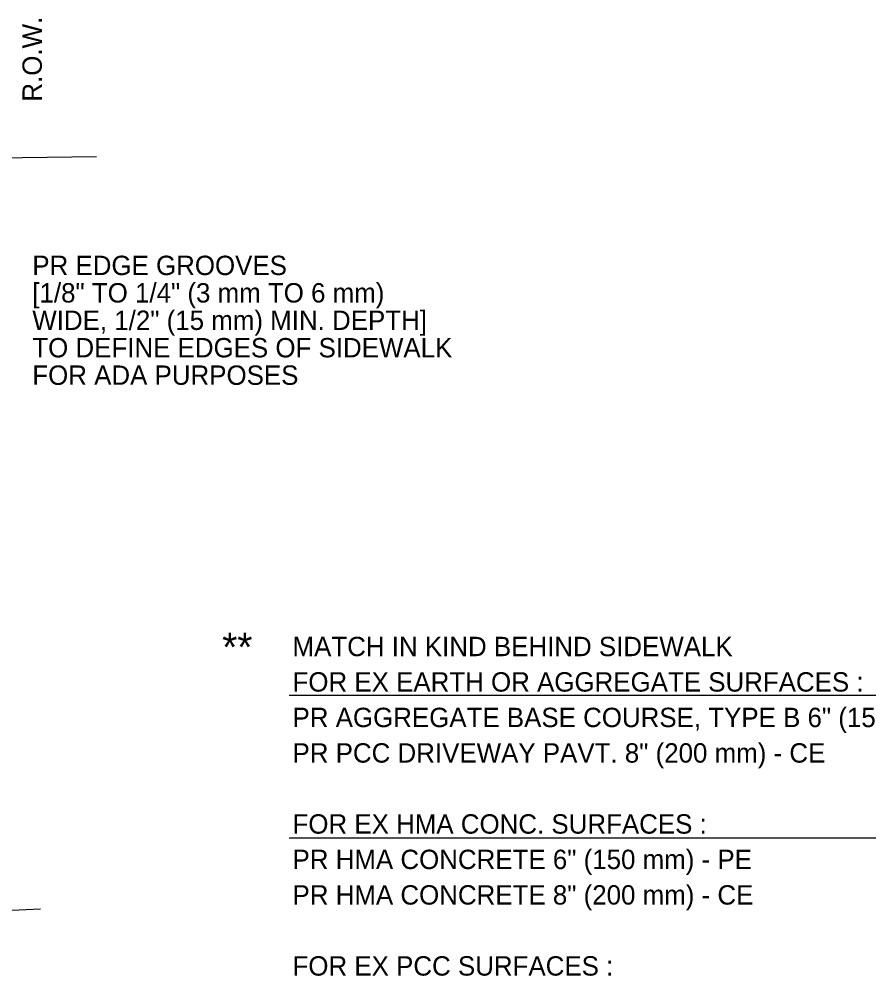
# Model space of a CAD drawing. Extents: x 663632 to 665672, y 1178627 to 1179067.
# Drawn here: x 663897.1 to 664002.4, y 1178733.9 to 1178852.4 of the extents above; entities that cross this region are included whole.
import ezdxf

# ---------------------------------------------------------------- set-up
doc = ezdxf.new("R2010")
doc.units = 0
for name, color, linetype in [('Design_PR_Face of Curb line', 7, 'Continuous'), ('Design_PR_Roadway Notes', 7, 'Continuous'), ('Design_PR_Sidewalk', 7, 'Continuous')]:
    doc.layers.add(name, color=color, linetype=linetype)

msp = doc.modelspace()

# ---------------------------------------------------------------- linework, layer by layer
at = {"layer": 'Design_PR_Face of Curb line'}
msp.add_line((663882.67, 1178741.42), (663899.73, 1178742.19), dxfattribs=at)
at = {"layer": 'Design_PR_Roadway Notes'}
for p, q in [((663930.56, 1178768.69), (664010.61, 1178768.69)), ((663930.56, 1178750.99), (664003.72, 1178750.99))]:
    msp.add_line(p, q, dxfattribs=at)
at = {"layer": 'Design_PR_Sidewalk'}
msp.add_lwpolyline([(663885.25, 1178835.14), (663906.7, 1178835.43)], dxfattribs=at)

# ---------------------------------------------------------------- texts
at = {"layer": 'Design_PR_Roadway Notes'}
msp.add_text('R.O.W.', height=2.4, rotation=90, dxfattribs=at).set_placement((663899.91, 1178842.22))
for s, height, p in [('PR EDGE GROOVES', 2.4, (663898.73, 1178820.73)), ('[1/8" TO 1/4" (3 mm TO 6 mm) ', 2.4, (663898.73, 1178817.33)), ('WIDE, 1/2" (15 mm) MIN. DEPTH]', 2.4, (663898.73, 1178813.93)), ('TO DEFINE EDGES OF SIDEWALK', 2.4, (663898.73, 1178810.53)), ('FOR ADA PURPOSES', 2.4, (663898.73, 1178807.13)), ('**', 3.6, (663922.27, 1178772.84)), ('MATCH IN KIND BEHIND SIDEWALK', 2.4, (663930.99, 1178773.51)), ('FOR EX EARTH OR AGGREGATE SURFACES :', 2.4, (663930.99, 1178769.12)), ('PR AGGREGATE BASE COURSE, TYPE B 6" (150 mm) - PE/FE', 2.4, (663930.99, 1178764.72)), ('PR PCC DRIVEWAY PAVT. 8" (200 mm) - CE', 2.4, (663930.99, 1178760.32)), ('FOR EX HMA CONC. SURFACES :', 2.4, (663930.99, 1178751.52)), ('PR HMA CONCRETE 6" (150 mm) - PE', 2.4, (663930.99, 1178747.13)), ('PR HMA CONCRETE 8" (200 mm) - CE', 2.4, (663930.99, 1178742.73)), ('FOR EX PCC SURFACES : ', 2.4, (663930.99, 1178733.93))]:
    msp.add_text(s, height=height, dxfattribs=at).set_placement(p)

doc.saveas('drawing.dxf')
